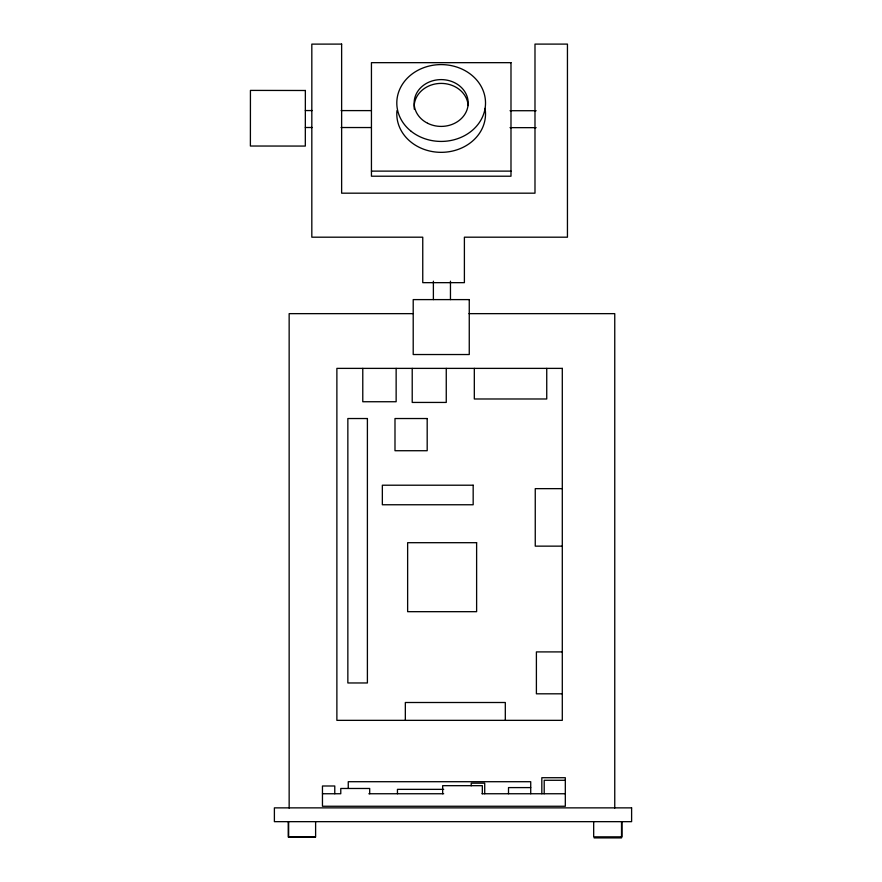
<?xml version="1.0" encoding="UTF-8"?>
<svg xmlns="http://www.w3.org/2000/svg" width="882" height="882" viewBox="0 0 882 882"><rect width="100%" height="100%" fill="white"/><g stroke="black" fill="none" stroke-linecap="round" stroke-linejoin="round"><path stroke-width="1.32" d="M305.359 90.449L305.315 146.07L250.389 146.026L250.433 90.405L305.359 90.493M371.443 171.119L510.987 171.119M412.798 313.65L289.153 313.65L289.153 808.055M468.981 313.65L614.754 313.65L614.754 808.055M562.297 488.65L535.253 488.65L535.253 546.145L562.297 546.145M562.297 651.908L536.399 651.908L536.399 693.814L562.297 693.814M565.318 780.283L544.205 780.283L544.205 793.745M530.721 787.593L508.506 787.593L508.506 793.745M443.69 789.357L397.451 789.357L397.451 793.745M322.459 793.745L340.772 793.745L340.772 788.475L369.69 788.475L369.69 793.745M368.841 793.745L443.69 793.745M482.013 793.745L565.318 793.745M315.205 837.283L288.646 837.283L288.646 821.66M594.115 837.9L621.523 837.9L621.523 821.66M305.337 110.559L312.206 110.57M341.058 110.592L371.289 110.614M510.039 110.713L536.146 110.724M305.326 127.504L312.195 127.504M341.047 127.526L371.267 127.548M510.028 127.647L536.135 127.669M621.964 821.66L621.964 836.842L593.674 836.842L593.674 821.66M546.741 368.378L546.741 398.984L474.318 398.984L474.318 368.378M541.824 793.745L541.824 777.715L565.318 777.715L565.318 806.258L322.459 806.258L322.459 785.994L334.774 785.994L334.774 793.745M530.721 793.745L530.721 781.706L348.258 781.706L348.258 788.387M505.309 720.351L505.309 702.502L405.334 702.502L405.334 720.351M484.714 793.745L484.714 783.172L471.22 783.172L471.22 785.818M482.333 793.745L482.333 785.675L442.665 785.675L442.665 793.745M450.459 281.204L450.459 299.604M446.259 368.378L446.259 402.435L412.214 402.435L412.214 368.378M433.382 281.204L433.382 299.604M396.139 368.378L396.139 401.74L362.778 401.74L362.778 368.378M315.613 821.66L315.613 837.007L288.238 837.007L288.238 821.66M485.056 108.398A44.354 38.411 0 0 1 442.477 152.321A44.354 38.411 0 0 1 396.955 110.669M414.297 109.236A27.011 23.395 0 0 1 439.049 83.47A27.011 23.395 0 0 1 468.133 105.575M341.632 44.1L311.82 44.122L311.82 237.192L422.754 237.192L422.754 282.659L464.395 282.659L464.395 237.192L567.446 237.192L567.446 44.1L534.988 44.1L534.988 193.18L341.632 193.18L341.632 44.1M510.987 62.666L371.443 62.666L371.443 176.213L510.987 176.213L510.987 62.666M469.257 299.604L413.206 299.604L413.206 354.531L469.257 354.531L469.257 299.604M562.297 368.378L336.88 368.378L336.88 720.351L562.297 720.351L562.297 368.378M367.397 418.531L347.85 418.531L347.85 682.966L367.397 682.966L367.397 418.531M427.186 418.531L394.993 418.531L394.993 450.724L427.186 450.724L427.186 418.531M473.171 485.21L382.347 485.21L382.347 504.758L473.171 504.758L473.171 485.21M476.622 542.695L407.638 542.695L407.638 611.678L476.622 611.678L476.622 542.695M631.611 807.868L274.39 807.868L274.39 821.66L631.611 821.66L631.611 807.868M411.277 131.396A44.354 38.411 0 0 0 484.494 111.231A44.354 38.411 0 0 0 427.715 66.404A44.354 38.411 0 0 0 411.277 131.396M427.649 123.271A27.011 23.395 0 0 0 468.177 103.007A27.011 23.395 0 0 0 427.649 82.743A27.011 23.395 0 0 0 427.649 123.271"/></g></svg>
